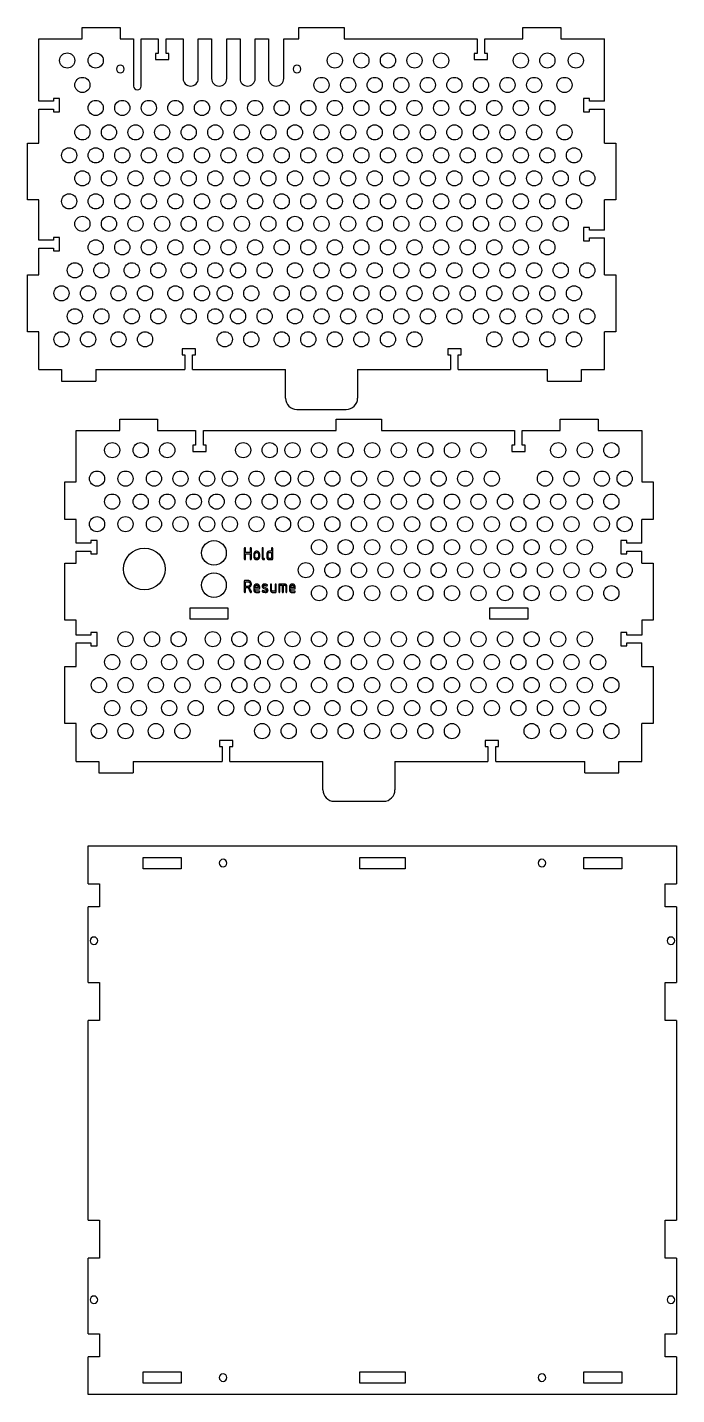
# Model space of a CAD drawing. Header units: millimetres. Extents: x -953 to -1, y -718 to 5.
# Drawn here: x -953 to -611, y -718 to 3 of the extents above; entities that cross this region are included whole.
import ezdxf

# ---------------------------------------------------------------- set-up
doc = ezdxf.new("R2010")
doc.units = ezdxf.units.MM
doc.layers.get('0').update_dxf_attribs({"color": 253, "lineweight": 70, "true_color": 0x8faf8f})

msp = doc.modelspace()

# ---------------------------------------------------------------- linework, layer by layer
at = {"color": 58, "lineweight": -3, "true_color": 0x484805}
for p, q in [((-924.3, 2.78), (-904.3, 2.78)), ((-924.3, -3.22), (-924.3, 2.78)), ((-904.3, 2.78), (-904.3, -3.22)), ((-810.2, 2.78), (-786.3, 2.78)), ((-810.2, -3.22), (-810.2, 2.78)), ((-786.3, 2.78), (-786.3, -3.22)), ((-692.2, 2.78), (-672.2, 2.78)), ((-692.2, -3.22), (-692.2, 2.78)), ((-672.2, 2.78), (-672.2, -3.22)), ((-947.25, -3.22), (-924.3, -3.22)), ((-947.25, -36.17), (-947.25, -3.22)), ((-904.3, -3.22), (-897.3, -3.22)), ((-897.3, -3.22), (-897.3, -28.22)), ((-893.3, -3.22), (-884.3, -3.22)), ((-893.3, -28.22), (-893.3, -3.22)), ((-884.3, -3.22), (-884.3, -11.02)), ((-880.2, -3.22), (-871.2, -3.22)), ((-880.2, -11.02), (-880.2, -3.22)), ((-871.2, -3.22), (-871.2, -24.22)), ((-863.2, -3.22), (-856.2, -3.22)), ((-863.2, -24.22), (-863.2, -3.22)), ((-856.2, -3.22), (-856.2, -24.22)), ((-848.2, -3.22), (-841.2, -3.22)), ((-848.2, -24.22), (-848.2, -3.22)), ((-841.2, -3.22), (-841.2, -24.22)), ((-833.2, -3.22), (-826.2, -3.22)), ((-833.2, -24.22), (-833.2, -3.22)), ((-826.2, -3.22), (-826.2, -24.22)), ((-818.2, -3.22), (-810.2, -3.22)), ((-818.2, -24.22), (-818.2, -3.22)), ((-786.3, -3.22), (-716.3, -3.22)), ((-716.3, -3.22), (-716.3, -11.02)), ((-712.2, -3.22), (-692.2, -3.22)), ((-712.2, -11.02), (-712.2, -3.22)), ((-672.2, -3.22), (-649.25, -3.22)), ((-649.25, -36.17), (-649.25, -3.22)), ((-885.75, -11.02), (-885.75, -14.22)), ((-884.3, -11.02), (-885.75, -11.02)), ((-885.75, -14.22), (-878.75, -14.22)), ((-878.75, -11.02), (-880.2, -11.02)), ((-878.75, -14.22), (-878.75, -11.02)), ((-717.75, -11.02), (-717.75, -14.22)), ((-716.3, -11.02), (-717.75, -11.02)), ((-717.75, -14.22), (-710.75, -14.22)), ((-710.75, -11.02), (-712.2, -11.02)), ((-710.75, -14.22), (-710.75, -11.02)), ((-939.45, -34.72), (-939.45, -36.17)), ((-936.25, -34.72), (-939.45, -34.72)), ((-936.25, -41.72), (-936.25, -34.72)), ((-660.25, -34.72), (-660.25, -41.72)), ((-657.05, -34.72), (-660.25, -34.72)), ((-657.05, -36.17), (-657.05, -34.72)), ((-939.45, -36.17), (-947.25, -36.17)), ((-947.25, -40.27), (-939.45, -40.27)), ((-947.25, -58.22), (-947.25, -40.27)), ((-939.45, -40.27), (-939.45, -41.72)), ((-939.45, -41.72), (-936.25, -41.72)), ((-660.25, -41.72), (-657.05, -41.72)), ((-649.25, -36.17), (-657.05, -36.17)), ((-657.05, -40.27), (-649.25, -40.27)), ((-657.05, -41.72), (-657.05, -40.27)), ((-649.25, -58.22), (-649.25, -40.27)), ((-953.25, -58.22), (-947.25, -58.22)), ((-953.25, -88.22), (-953.25, -58.22)), ((-649.25, -58.22), (-643.25, -58.22)), ((-643.25, -58.22), (-643.25, -88.22)), ((-947.25, -88.22), (-953.25, -88.22)), ((-947.25, -109.48), (-947.25, -88.22)), ((-649.25, -104.17), (-649.25, -88.22)), ((-643.25, -88.22), (-649.25, -88.22)), ((-939.45, -108.03), (-939.45, -109.48)), ((-936.25, -108.03), (-939.45, -108.03)), ((-936.25, -115.03), (-936.25, -108.03)), ((-660.25, -102.72), (-660.25, -109.72)), ((-657.05, -102.72), (-660.25, -102.72)), ((-657.05, -104.17), (-657.05, -102.72)), ((-649.25, -104.17), (-657.05, -104.17)), ((-939.45, -109.48), (-947.25, -109.48)), ((-947.25, -113.58), (-939.45, -113.58)), ((-947.25, -127.71), (-947.25, -113.58)), ((-939.45, -113.58), (-939.45, -115.03)), ((-939.45, -115.03), (-936.25, -115.03)), ((-660.25, -109.72), (-657.05, -109.72)), ((-657.05, -108.27), (-649.25, -108.27)), ((-657.05, -109.72), (-657.05, -108.27)), ((-649.25, -127.71), (-649.25, -108.27)), ((-953.25, -127.71), (-947.25, -127.71)), ((-953.25, -157.71), (-953.25, -127.71)), ((-649.25, -127.71), (-643.25, -127.71)), ((-643.25, -127.71), (-643.25, -157.71)), ((-947.25, -157.71), (-953.25, -157.71)), ((-947.25, -177.71), (-947.25, -157.71)), ((-649.25, -177.71), (-649.25, -157.71)), ((-643.25, -157.71), (-649.25, -157.71)), ((-871.75, -166.71), (-871.75, -169.91)), ((-864.75, -166.71), (-871.75, -166.71)), ((-871.75, -169.91), (-870.3, -169.91)), ((-870.3, -169.91), (-870.3, -177.71)), ((-866.2, -169.91), (-864.75, -169.91)), ((-866.2, -177.71), (-866.2, -169.91)), ((-864.75, -169.91), (-864.75, -166.71)), ((-731.75, -166.71), (-731.75, -169.91)), ((-724.75, -166.71), (-731.75, -166.71)), ((-731.75, -169.91), (-730.3, -169.91)), ((-730.3, -169.91), (-730.3, -177.71)), ((-726.2, -169.91), (-724.75, -169.91)), ((-726.2, -177.71), (-726.2, -169.91)), ((-724.75, -169.91), (-724.75, -166.71)), ((-947.25, -177.71), (-935.25, -177.71)), ((-935.25, -177.71), (-935.25, -183.71)), ((-917.25, -177.71), (-917.25, -183.71)), ((-917.25, -177.71), (-870.3, -177.71)), ((-866.2, -177.71), (-817.25, -177.71)), ((-817.25, -192.71), (-817.25, -177.71)), ((-779.25, -177.71), (-779.25, -192.71)), ((-779.25, -177.71), (-730.3, -177.71)), ((-726.2, -177.71), (-679.25, -177.71)), ((-679.25, -183.71), (-679.25, -177.71)), ((-661.25, -183.71), (-661.25, -177.71)), ((-661.25, -177.71), (-649.25, -177.71)), ((-935.25, -183.71), (-917.25, -183.71)), ((-679.25, -183.71), (-661.25, -183.71)), ((-811.25, -198.71), (-785.25, -198.71)), ((-904.6, -203.79), (-884.6, -203.79)), ((-904.6, -209.79), (-904.6, -203.79)), ((-884.6, -203.79), (-884.6, -209.79)), ((-790.5, -203.79), (-766.6, -203.79)), ((-790.5, -209.79), (-790.5, -203.79)), ((-766.6, -203.79), (-766.6, -209.79)), ((-672.5, -203.79), (-652.5, -203.79)), ((-672.5, -209.79), (-672.5, -203.79)), ((-652.5, -203.79), (-652.5, -209.79)), ((-927.55, -209.79), (-904.6, -209.79)), ((-927.55, -236.79), (-927.55, -209.79)), ((-884.6, -209.79), (-864.6, -209.79)), ((-864.6, -209.79), (-864.6, -217.59)), ((-860.5, -209.79), (-790.5, -209.79)), ((-860.5, -217.59), (-860.5, -209.79)), ((-766.6, -209.79), (-696.6, -209.79)), ((-696.6, -209.79), (-696.6, -217.59)), ((-692.5, -209.79), (-672.5, -209.79)), ((-692.5, -217.59), (-692.5, -209.79)), ((-652.5, -209.79), (-629.55, -209.79)), ((-629.55, -209.79), (-629.55, -236.79)), ((-866.05, -217.59), (-866.05, -220.79)), ((-864.6, -217.59), (-866.05, -217.59)), ((-866.05, -220.79), (-859.05, -220.79)), ((-859.05, -217.59), (-860.5, -217.59)), ((-859.05, -220.79), (-859.05, -217.59)), ((-698.05, -217.59), (-698.05, -220.79)), ((-696.6, -217.59), (-698.05, -217.59)), ((-698.05, -220.79), (-691.05, -220.79)), ((-691.05, -217.59), (-692.5, -217.59)), ((-691.05, -220.79), (-691.05, -217.59)), ((-933.55, -236.79), (-927.55, -236.79)), ((-933.55, -256.79), (-933.55, -236.79)), ((-629.55, -236.79), (-623.55, -236.79)), ((-623.55, -236.79), (-623.55, -256.79)), ((-927.55, -256.79), (-933.55, -256.79)), ((-927.55, -269.23), (-927.55, -256.79)), ((-629.55, -269.23), (-629.55, -256.79)), ((-623.55, -256.79), (-629.55, -256.79)), ((-919.75, -269.23), (-927.55, -269.23)), ((-927.55, -273.33), (-919.75, -273.33)), ((-927.55, -279.79), (-927.55, -273.33)), ((-919.75, -267.78), (-919.75, -269.23)), ((-916.55, -267.78), (-919.75, -267.78)), ((-919.75, -273.33), (-919.75, -274.78)), ((-916.55, -274.78), (-916.55, -267.78)), ((-838.96, -271.92), (-838.96, -277.54)), ((-838.34, -274.11), (-838.34, -271.92)), ((-835.84, -271.92), (-835.84, -274.11)), ((-835.21, -277.54), (-835.21, -271.92)), ((-829.59, -271.92), (-829.59, -276.92)), ((-828.96, -276.92), (-828.96, -271.92)), ((-824.59, -273.48), (-825.84, -273.48)), ((-824.59, -271.92), (-824.59, -273.48)), ((-823.96, -277.54), (-823.96, -271.92)), ((-640.55, -267.78), (-640.55, -274.78)), ((-637.35, -267.78), (-640.55, -267.78)), ((-637.35, -269.23), (-637.35, -267.78)), ((-629.55, -269.23), (-637.35, -269.23)), ((-637.35, -273.33), (-629.55, -273.33)), ((-637.35, -274.78), (-637.35, -273.33)), ((-629.55, -279.79), (-629.55, -273.33)), ((-933.55, -279.79), (-927.55, -279.79)), ((-933.55, -309.79), (-933.55, -279.79)), ((-919.75, -274.78), (-916.55, -274.78)), ((-835.84, -274.11), (-838.34, -274.11)), ((-838.34, -274.73), (-835.84, -274.73)), ((-838.34, -277.54), (-838.34, -274.73)), ((-835.84, -274.73), (-835.84, -277.54)), ((-833.96, -275.04), (-833.96, -276.29)), ((-833.34, -276.29), (-833.34, -275.04)), ((-831.46, -275.04), (-831.46, -276.29)), ((-830.84, -276.29), (-830.84, -275.04)), ((-827.09, -274.73), (-827.09, -276.61)), ((-826.46, -276.61), (-826.46, -274.73)), ((-825.84, -274.11), (-824.59, -274.11)), ((-824.59, -277.23), (-825.84, -277.23)), ((-825.84, -277.86), (-824.27, -277.86)), ((-824.59, -274.11), (-824.59, -277.23)), ((-640.55, -274.78), (-637.35, -274.78)), ((-629.55, -279.79), (-623.55, -279.79)), ((-623.55, -279.79), (-623.55, -309.79)), ((-838.96, -289.21), (-838.96, -294.83)), ((-837.09, -288.89), (-838.65, -288.89)), ((-838.34, -289.52), (-837.09, -289.52)), ((-838.34, -292.02), (-838.34, -289.52)), ((-837.09, -292.02), (-838.34, -292.02)), ((-838.34, -292.64), (-837.09, -292.64)), ((-838.34, -294.83), (-838.34, -292.64)), ((-836.97, -292.64), (-835.8, -294.97)), ((-835.24, -294.69), (-836.34, -292.49)), ((-833.96, -292.33), (-833.96, -293.89)), ((-833.34, -292.64), (-833.34, -292.33)), ((-831.46, -292.64), (-833.34, -292.64)), ((-833.34, -293.27), (-831.15, -293.27)), ((-833.34, -293.89), (-833.34, -293.27)), ((-831.15, -294.52), (-832.71, -294.52)), ((-832.71, -295.14), (-831.15, -295.14)), ((-831.46, -292.33), (-831.46, -292.64)), ((-830.84, -292.96), (-830.84, -292.33)), ((-828.97, -292.85), (-827.35, -293.63)), ((-827.08, -293.06), (-828.69, -292.29)), ((-825.21, -291.08), (-825.21, -293.89)), ((-824.59, -293.89), (-824.59, -291.08)), ((-822.71, -294.52), (-823.96, -294.52)), ((-823.96, -295.14), (-822.4, -295.14)), ((-822.71, -291.08), (-822.71, -294.52)), ((-822.09, -294.83), (-822.09, -291.08)), ((-820.84, -291.08), (-820.84, -294.83)), ((-817.71, -290.77), (-820.52, -290.77)), ((-820.21, -291.39), (-818.96, -291.39)), ((-820.21, -294.83), (-820.21, -291.39)), ((-818.96, -291.39), (-818.96, -294.83)), ((-818.34, -291.39), (-817.71, -291.39)), ((-818.34, -294.83), (-818.34, -291.39)), ((-817.09, -292.02), (-817.09, -294.83)), ((-816.46, -294.83), (-816.46, -292.02)), ((-815.21, -292.33), (-815.21, -293.89)), ((-814.59, -292.64), (-814.59, -292.33)), ((-812.71, -292.64), (-814.59, -292.64)), ((-814.59, -293.27), (-812.4, -293.27)), ((-814.59, -293.89), (-814.59, -293.27)), ((-812.4, -294.52), (-813.96, -294.52)), ((-813.96, -295.14), (-812.4, -295.14)), ((-812.71, -292.33), (-812.71, -292.64)), ((-812.09, -292.96), (-812.09, -292.33)), ((-927.55, -309.79), (-933.55, -309.79)), ((-927.55, -317.73), (-927.55, -309.79)), ((-867.55, -309.27), (-867.55, -303.27)), ((-867.55, -303.27), (-847.55, -303.27)), ((-847.55, -309.27), (-867.55, -309.27)), ((-847.55, -303.27), (-847.55, -309.27)), ((-709.55, -309.27), (-709.55, -303.27)), ((-709.55, -303.27), (-689.55, -303.27)), ((-689.55, -309.27), (-709.55, -309.27)), ((-689.55, -303.27), (-689.55, -309.27)), ((-629.55, -309.79), (-629.55, -317.73)), ((-623.55, -309.79), (-629.55, -309.79)), ((-919.75, -316.28), (-919.75, -317.73)), ((-916.55, -316.28), (-919.75, -316.28)), ((-916.55, -323.28), (-916.55, -316.28)), ((-640.55, -316.28), (-640.55, -323.28)), ((-637.35, -316.28), (-640.55, -316.28)), ((-637.35, -317.73), (-637.35, -316.28)), ((-919.75, -317.73), (-927.55, -317.73)), ((-927.55, -321.83), (-919.75, -321.83)), ((-927.55, -334.28), (-927.55, -321.83)), ((-919.75, -321.83), (-919.75, -323.28)), ((-919.75, -323.28), (-916.55, -323.28)), ((-640.55, -323.28), (-637.35, -323.28)), ((-629.55, -317.73), (-637.35, -317.73)), ((-637.35, -321.83), (-629.55, -321.83)), ((-637.35, -323.28), (-637.35, -321.83)), ((-629.55, -334.28), (-629.55, -321.83)), ((-933.55, -334.28), (-927.55, -334.28)), ((-933.55, -364.28), (-933.55, -334.28)), ((-629.55, -334.28), (-623.55, -334.28)), ((-623.55, -334.28), (-623.55, -364.28)), ((-927.55, -364.28), (-933.55, -364.28)), ((-927.55, -384.28), (-927.55, -364.28)), ((-629.55, -384.28), (-629.55, -364.28)), ((-623.55, -364.28), (-629.55, -364.28)), ((-852.05, -373.28), (-852.05, -376.48)), ((-845.05, -373.28), (-852.05, -373.28)), ((-845.05, -376.48), (-845.05, -373.28)), ((-712.05, -373.28), (-712.05, -376.48)), ((-705.05, -373.28), (-712.05, -373.28)), ((-705.05, -376.48), (-705.05, -373.28)), ((-852.05, -376.48), (-850.6, -376.48)), ((-850.6, -376.48), (-850.6, -384.28)), ((-846.5, -376.48), (-845.05, -376.48)), ((-846.5, -384.28), (-846.5, -376.48)), ((-712.05, -376.48), (-710.6, -376.48)), ((-710.6, -376.48), (-710.6, -384.28)), ((-706.5, -376.48), (-705.05, -376.48)), ((-706.5, -384.28), (-706.5, -376.48)), ((-927.55, -384.28), (-915.55, -384.28)), ((-915.55, -384.28), (-915.55, -390.28)), ((-897.55, -384.28), (-897.55, -390.28)), ((-897.55, -384.28), (-850.6, -384.28)), ((-846.5, -384.28), (-797.55, -384.28)), ((-797.55, -399.27), (-797.55, -384.28)), ((-759.55, -384.28), (-759.55, -399.27)), ((-759.55, -384.28), (-710.6, -384.28)), ((-706.5, -384.28), (-659.55, -384.28)), ((-659.55, -390.28), (-659.55, -384.28)), ((-641.55, -390.28), (-641.55, -384.28)), ((-641.55, -384.28), (-629.55, -384.28)), ((-915.55, -390.28), (-897.55, -390.28)), ((-659.55, -390.28), (-641.55, -390.28)), ((-791.55, -405.27), (-765.55, -405.27)), ((-921.16, -428.86), (-611.16, -428.86)), ((-921.16, -448.86), (-921.16, -428.86)), ((-611.16, -428.86), (-611.16, -448.86)), ((-892.21, -440.86), (-892.21, -434.86)), ((-892.21, -434.86), (-872.21, -434.86)), ((-872.21, -434.86), (-872.21, -440.86)), ((-778.11, -434.86), (-754.21, -434.86)), ((-778.11, -440.86), (-778.11, -434.86)), ((-754.21, -434.86), (-754.21, -440.86)), ((-660.11, -440.86), (-660.11, -434.86)), ((-660.11, -434.86), (-640.11, -434.86)), ((-640.11, -434.86), (-640.11, -440.86)), ((-872.21, -440.86), (-892.21, -440.86)), ((-754.21, -440.86), (-778.11, -440.86)), ((-640.11, -440.86), (-660.11, -440.86)), ((-921.16, -448.86), (-915.16, -448.86)), ((-915.16, -448.86), (-915.16, -460.86)), ((-617.16, -460.86), (-617.16, -448.86)), ((-617.16, -448.86), (-611.16, -448.86)), ((-915.16, -460.86), (-921.16, -460.86)), ((-921.16, -500.91), (-921.16, -460.86)), ((-611.16, -460.86), (-617.16, -460.86)), ((-611.16, -460.86), (-611.16, -500.91)), ((-921.16, -500.91), (-915.16, -500.91)), ((-915.16, -500.91), (-915.16, -520.91)), ((-617.16, -520.91), (-617.16, -500.91)), ((-617.16, -500.91), (-611.16, -500.91)), ((-915.16, -520.91), (-921.16, -520.91)), ((-921.16, -626.11), (-921.16, -520.91)), ((-611.16, -520.91), (-617.16, -520.91)), ((-611.16, -520.91), (-611.16, -626.11)), ((-921.16, -626.11), (-915.16, -626.11)), ((-915.16, -626.11), (-915.16, -646.11)), ((-617.16, -646.11), (-617.16, -626.11)), ((-617.16, -626.11), (-611.16, -626.11)), ((-915.16, -646.11), (-921.16, -646.11)), ((-921.16, -686.16), (-921.16, -646.11)), ((-611.16, -646.11), (-617.16, -646.11)), ((-611.16, -646.11), (-611.16, -686.16)), ((-921.16, -686.16), (-915.16, -686.16)), ((-915.16, -686.16), (-915.16, -698.16)), ((-617.16, -698.16), (-617.16, -686.16)), ((-617.16, -686.16), (-611.16, -686.16)), ((-915.16, -698.16), (-921.16, -698.16)), ((-921.16, -718.16), (-921.16, -698.16)), ((-611.16, -698.16), (-617.16, -698.16)), ((-611.16, -698.16), (-611.16, -718.16)), ((-892.21, -706.16), (-872.21, -706.16)), ((-892.21, -712.16), (-892.21, -706.16)), ((-872.21, -706.16), (-872.21, -712.16)), ((-778.11, -712.16), (-778.11, -706.16)), ((-778.11, -706.16), (-754.21, -706.16)), ((-754.21, -706.16), (-754.21, -712.16)), ((-660.11, -712.16), (-660.11, -706.16)), ((-660.11, -706.16), (-640.11, -706.16)), ((-640.11, -706.16), (-640.11, -712.16)), ((-872.21, -712.16), (-892.21, -712.16)), ((-754.21, -712.16), (-778.11, -712.16)), ((-640.11, -712.16), (-660.11, -712.16)), ((-611.16, -718.16), (-921.16, -718.16))]:
    msp.add_line(p, q, dxfattribs=at)
for centre, radius in [((-932.25, -14.71), 4), ((-917.25, -14.71), 4), ((-791.25, -14.71), 4), ((-777.25, -14.71), 4), ((-763.25, -14.71), 4), ((-749.25, -14.71), 4), ((-735.25, -14.71), 4), ((-693.25, -14.71), 4), ((-679.25, -14.71), 4), ((-664.25, -14.71), 4), ((-924.25, -27.59), 4), ((-798.25, -27.59), 4), ((-784.25, -27.59), 4), ((-770.25, -27.59), 4), ((-756.25, -27.59), 4), ((-742.25, -27.59), 4), ((-728.25, -27.59), 4), ((-714.25, -27.59), 4), ((-700.25, -27.59), 4), ((-686.25, -27.59), 4), ((-670.25, -27.59), 4), ((-917.25, -39.71), 4), ((-903.25, -39.71), 4), ((-889.25, -39.71), 4), ((-875.25, -39.71), 4), ((-861.25, -39.71), 4), ((-847.25, -39.71), 4), ((-833.25, -39.71), 4), ((-819.25, -39.71), 4), ((-805.25, -39.71), 4), ((-791.25, -39.71), 4), ((-777.25, -39.71), 4), ((-763.25, -39.71), 4), ((-749.25, -39.71), 4), ((-735.25, -39.71), 4), ((-721.25, -39.71), 4), ((-707.25, -39.71), 4), ((-693.25, -39.71), 4), ((-679.25, -39.71), 4), ((-924.25, -52.59), 4), ((-910.25, -52.59), 4), ((-896.25, -52.59), 4), ((-882.25, -52.59), 4), ((-868.25, -52.59), 4), ((-854.25, -52.59), 4), ((-840.25, -52.59), 4), ((-826.25, -52.59), 4), ((-812.25, -52.59), 4), ((-798.25, -52.59), 4), ((-784.25, -52.59), 4), ((-770.25, -52.59), 4), ((-756.25, -52.59), 4), ((-742.25, -52.59), 4), ((-728.25, -52.59), 4), ((-714.25, -52.59), 4), ((-700.25, -52.59), 4), ((-686.25, -52.59), 4), ((-670.25, -52.59), 4), ((-931.25, -64.71), 4), ((-917.25, -64.71), 4), ((-903.25, -64.71), 4), ((-889.25, -64.71), 4), ((-875.25, -64.71), 4), ((-861.25, -64.71), 4), ((-847.25, -64.71), 4), ((-833.25, -64.71), 4), ((-819.25, -64.71), 4), ((-805.25, -64.71), 4), ((-791.25, -64.71), 4), ((-777.25, -64.71), 4), ((-763.25, -64.71), 4), ((-749.25, -64.71), 4), ((-735.25, -64.71), 4), ((-721.25, -64.71), 4), ((-707.25, -64.71), 4), ((-693.25, -64.71), 4), ((-679.25, -64.71), 4), ((-665.25, -64.71), 4), ((-924.25, -76.83), 4), ((-910.25, -76.83), 4), ((-896.25, -76.83), 4), ((-882.25, -76.83), 4), ((-868.25, -76.83), 4), ((-854.25, -76.83), 4), ((-840.25, -76.83), 4), ((-826.25, -76.83), 4), ((-812.25, -76.83), 4), ((-798.25, -76.83), 4), ((-784.25, -76.83), 4), ((-770.25, -76.83), 4), ((-756.25, -76.83), 4), ((-742.25, -76.83), 4), ((-728.25, -76.83), 4), ((-714.25, -76.83), 4), ((-700.25, -76.83), 4), ((-686.25, -76.83), 4), ((-672.25, -76.83), 4), ((-658.25, -76.83), 4), ((-931.25, -88.96), 4), ((-917.25, -88.96), 4), ((-903.25, -88.96), 4), ((-889.25, -88.96), 4), ((-875.25, -88.96), 4), ((-861.25, -88.96), 4), ((-847.25, -88.96), 4), ((-833.25, -88.96), 4), ((-819.25, -88.96), 4), ((-805.25, -88.96), 4), ((-791.25, -88.96), 4), ((-777.25, -88.96), 4), ((-763.25, -88.96), 4), ((-749.25, -88.96), 4), ((-735.25, -88.96), 4), ((-721.25, -88.96), 4), ((-707.25, -88.96), 4), ((-693.25, -88.96), 4), ((-679.25, -88.96), 4), ((-665.25, -88.96), 4), ((-924.25, -100.83), 4), ((-910.25, -100.83), 4), ((-896.25, -100.83), 4), ((-882.25, -100.83), 4), ((-868.25, -100.83), 4), ((-854.25, -100.83), 4), ((-840.25, -100.83), 4), ((-826.25, -100.83), 4), ((-812.25, -100.83), 4), ((-798.25, -100.83), 4), ((-784.25, -100.83), 4), ((-770.25, -100.83), 4), ((-756.25, -100.83), 4), ((-742.25, -100.83), 4), ((-728.25, -100.83), 4), ((-714.25, -100.83), 4), ((-700.25, -100.83), 4), ((-686.25, -100.83), 4), ((-672.25, -100.83), 4), ((-917.25, -113.21), 4), ((-903.25, -113.21), 4), ((-889.25, -113.21), 4), ((-875.25, -113.21), 4), ((-861.25, -113.21), 4), ((-847.25, -113.21), 4), ((-833.25, -113.21), 4), ((-819.25, -113.21), 4), ((-805.25, -113.21), 4), ((-791.25, -113.21), 4), ((-777.25, -113.21), 4), ((-763.25, -113.21), 4), ((-749.25, -113.21), 4), ((-735.25, -113.21), 4), ((-721.25, -113.21), 4), ((-707.25, -113.21), 4), ((-693.25, -113.21), 4), ((-679.25, -113.21), 4), ((-928.25, -125.33), 4), ((-914.25, -125.33), 4), ((-898.25, -125.33), 4), ((-884.25, -125.33), 4), ((-868.25, -125.33), 4), ((-854.25, -125.33), 4), ((-842.25, -125.33), 4), ((-828.25, -125.33), 4), ((-812.25, -125.33), 4), ((-798.25, -125.33), 4), ((-784.25, -125.33), 4), ((-770.25, -125.33), 4), ((-756.25, -125.33), 4), ((-742.25, -125.33), 4), ((-728.25, -125.33), 4), ((-714.25, -125.33), 4), ((-700.25, -125.33), 4), ((-686.25, -125.33), 4), ((-672.25, -125.33), 4), ((-658.25, -125.33), 4), ((-935.25, -137.46), 4), ((-921.25, -137.46), 4), ((-905.25, -137.46), 4), ((-891.25, -137.46), 4), ((-875.25, -137.46), 4), ((-861.25, -137.46), 4), ((-849.25, -137.46), 4), ((-835.25, -137.46), 4), ((-819.25, -137.46), 4), ((-805.25, -137.46), 4), ((-791.25, -137.46), 4), ((-777.25, -137.46), 4), ((-763.25, -137.46), 4), ((-749.25, -137.46), 4), ((-735.25, -137.46), 4), ((-721.25, -137.46), 4), ((-707.25, -137.46), 4), ((-693.25, -137.46), 4), ((-679.25, -137.46), 4), ((-665.25, -137.46), 4), ((-928.25, -149.58), 4), ((-914.25, -149.58), 4), ((-898.25, -149.58), 4), ((-884.25, -149.58), 4), ((-868.25, -149.58), 4), ((-854.25, -149.58), 4), ((-842.25, -149.58), 4), ((-828.25, -149.58), 4), ((-812.25, -149.58), 4), ((-798.25, -149.58), 4), ((-784.25, -149.58), 4), ((-770.25, -149.58), 4), ((-756.25, -149.58), 4), ((-742.25, -149.58), 4), ((-728.25, -149.58), 4), ((-714.25, -149.58), 4), ((-700.25, -149.58), 4), ((-686.25, -149.58), 4), ((-672.25, -149.58), 4), ((-658.25, -149.58), 4), ((-935.25, -161.71), 4), ((-921.25, -161.71), 4), ((-905.25, -161.71), 4), ((-891.25, -161.71), 4), ((-849.25, -161.71), 4), ((-835.25, -161.71), 4), ((-819.25, -161.71), 4), ((-805.25, -161.71), 4), ((-791.25, -161.71), 4), ((-777.25, -161.71), 4), ((-763.25, -161.71), 4), ((-749.25, -161.71), 4), ((-707.25, -161.71), 4), ((-693.25, -161.71), 4), ((-679.25, -161.71), 4), ((-665.25, -161.71), 4), ((-908.55, -220.16), 4), ((-893.55, -220.16), 4), ((-879.55, -220.16), 4), ((-839.55, -220.16), 4), ((-825.55, -220.16), 4), ((-813.55, -220.16), 4), ((-799.55, -220.16), 4), ((-785.55, -220.16), 4), ((-771.55, -220.16), 4), ((-757.55, -220.16), 4), ((-743.55, -220.16), 4), ((-729.55, -220.16), 4), ((-715.55, -220.16), 4), ((-673.55, -220.16), 4), ((-659.55, -220.16), 4), ((-645.55, -220.16), 4), ((-916.55, -235.16), 4), ((-901.55, -235.16), 4), ((-886.55, -235.16), 4), ((-872.55, -235.16), 4), ((-858.55, -235.16), 4), ((-846.55, -235.16), 4), ((-832.55, -235.16), 4), ((-818.55, -235.16), 4), ((-806.55, -235.16), 4), ((-792.55, -235.16), 4), ((-778.55, -235.16), 4), ((-764.55, -235.16), 4), ((-750.55, -235.16), 4), ((-736.55, -235.16), 4), ((-722.55, -235.16), 4), ((-708.55, -235.16), 4), ((-680.55, -235.16), 4), ((-666.55, -235.16), 4), ((-650.55, -235.16), 4), ((-638.55, -235.16), 4), ((-908.55, -247.28), 4), ((-893.55, -247.28), 4), ((-879.55, -247.28), 4), ((-865.55, -247.28), 4), ((-853.55, -247.28), 4), ((-839.55, -247.28), 4), ((-825.55, -247.28), 4), ((-813.55, -247.28), 4), ((-799.55, -247.28), 4), ((-785.55, -247.28), 4), ((-771.55, -247.28), 4), ((-757.55, -247.28), 4), ((-743.55, -247.28), 4), ((-729.55, -247.28), 4), ((-715.55, -247.28), 4), ((-701.55, -247.28), 4), ((-687.55, -247.28), 4), ((-673.55, -247.28), 4), ((-659.55, -247.28), 4), ((-645.55, -247.28), 4), ((-916.55, -259.16), 4), ((-901.55, -259.16), 4), ((-886.55, -259.16), 4), ((-872.55, -259.16), 4), ((-858.55, -259.16), 4), ((-846.55, -259.16), 4), ((-832.55, -259.16), 4), ((-818.55, -259.16), 4), ((-806.55, -259.16), 4), ((-792.55, -259.16), 4), ((-778.55, -259.16), 4), ((-764.55, -259.16), 4), ((-750.55, -259.16), 4), ((-736.55, -259.16), 4), ((-722.55, -259.16), 4), ((-708.55, -259.16), 4), ((-694.55, -259.16), 4), ((-680.55, -259.16), 4), ((-666.55, -259.16), 4), ((-650.55, -259.16), 4), ((-638.55, -259.16), 4), ((-891.62, -282.83), 11), ((-854.92, -274.33), 6.5), ((-799.55, -271.28), 4), ((-785.55, -271.28), 4), ((-771.55, -271.28), 4), ((-757.55, -271.28), 4), ((-743.55, -271.28), 4), ((-729.55, -271.28), 4), ((-715.55, -271.28), 4), ((-701.55, -271.28), 4), ((-687.55, -271.28), 4), ((-673.55, -271.28), 4), ((-659.55, -271.28), 4), ((-806.55, -283.4), 4), ((-792.55, -283.4), 4), ((-778.55, -283.4), 4), ((-764.55, -283.4), 4), ((-750.55, -283.4), 4), ((-736.55, -283.4), 4), ((-722.55, -283.4), 4), ((-708.55, -283.4), 4), ((-694.55, -283.4), 4), ((-680.55, -283.4), 4), ((-666.55, -283.4), 4), ((-652.55, -283.4), 4), ((-638.55, -283.4), 4), ((-854.92, -291.33), 6.5), ((-799.55, -295.53), 4), ((-785.55, -295.53), 4), ((-771.55, -295.53), 4), ((-757.55, -295.53), 4), ((-743.55, -295.53), 4), ((-729.55, -295.53), 4), ((-715.55, -295.53), 4), ((-701.55, -295.53), 4), ((-687.55, -295.53), 4), ((-673.55, -295.53), 4), ((-659.55, -295.53), 4), ((-645.55, -295.53), 4), ((-901.55, -319.78), 4), ((-887.55, -319.78), 4), ((-873.55, -319.78), 4), ((-855.55, -319.78), 4), ((-841.55, -319.78), 4), ((-827.55, -319.78), 4), ((-813.55, -319.78), 4), ((-799.55, -319.78), 4), ((-785.55, -319.78), 4), ((-771.55, -319.78), 4), ((-757.55, -319.78), 4), ((-743.55, -319.78), 4), ((-729.55, -319.78), 4), ((-715.55, -319.78), 4), ((-701.55, -319.78), 4), ((-687.55, -319.78), 4), ((-673.55, -319.78), 4), ((-659.55, -319.78), 4), ((-908.55, -331.9), 4), ((-894.55, -331.9), 4), ((-878.55, -331.9), 4), ((-864.55, -331.9), 4), ((-848.55, -331.9), 4), ((-834.55, -331.9), 4), ((-822.55, -331.9), 4), ((-808.55, -331.9), 4), ((-792.55, -331.9), 4), ((-778.55, -331.9), 4), ((-764.55, -331.9), 4), ((-750.55, -331.9), 4), ((-736.55, -331.9), 4), ((-722.55, -331.9), 4), ((-708.55, -331.9), 4), ((-694.55, -331.9), 4), ((-680.55, -331.9), 4), ((-666.55, -331.9), 4), ((-652.55, -331.9), 4), ((-915.55, -344.03), 4), ((-901.55, -344.03), 4), ((-885.55, -344.03), 4), ((-871.55, -344.03), 4), ((-855.55, -344.03), 4), ((-841.55, -344.03), 4), ((-829.55, -344.03), 4), ((-815.55, -344.03), 4), ((-799.55, -344.03), 4), ((-785.55, -344.03), 4), ((-771.55, -344.03), 4), ((-757.55, -344.03), 4), ((-743.55, -344.03), 4), ((-729.55, -344.03), 4), ((-715.55, -344.03), 4), ((-701.55, -344.03), 4), ((-687.55, -344.03), 4), ((-673.55, -344.03), 4), ((-659.55, -344.03), 4), ((-645.55, -344.03), 4), ((-908.55, -356.15), 4), ((-894.55, -356.15), 4), ((-878.55, -356.15), 4), ((-864.55, -356.15), 4), ((-848.55, -356.15), 4), ((-834.55, -356.15), 4), ((-822.55, -356.15), 4), ((-808.55, -356.15), 4), ((-792.55, -356.15), 4), ((-778.55, -356.15), 4), ((-764.55, -356.15), 4), ((-750.55, -356.15), 4), ((-736.55, -356.15), 4), ((-722.55, -356.15), 4), ((-708.55, -356.15), 4), ((-694.55, -356.15), 4), ((-680.55, -356.15), 4), ((-666.55, -356.15), 4), ((-652.55, -356.15), 4), ((-915.55, -368.28), 4), ((-901.55, -368.28), 4), ((-885.55, -368.28), 4), ((-871.55, -368.28), 4), ((-829.55, -368.28), 4), ((-815.55, -368.28), 4), ((-799.55, -368.28), 4), ((-785.55, -368.28), 4), ((-771.55, -368.28), 4), ((-757.55, -368.28), 4), ((-743.55, -368.28), 4), ((-729.55, -368.28), 4), ((-687.55, -368.28), 4), ((-673.55, -368.28), 4), ((-659.55, -368.28), 4), ((-645.55, -368.28), 4)]:
    msp.add_circle(centre, radius, dxfattribs=at)
at = {"color": 58, "lineweight": -3, "true_color": 0x484805, "extrusion": (-6.93889e-18, -1.16741e-16, -1)}
for centre in [(904.3, -19.22), (811.2, -19.22)]:
    msp.add_circle(centre, 2.05, dxfattribs=at)
at = {"color": 58, "lineweight": -3, "true_color": 0x484805, "extrusion": (-6.93889e-18, -5.55112e-17, -1)}
for centre in [(850.16, -437.86), (682.16, -437.86), (918.16, -478.86), (614.16, -478.86), (918.16, -668.16), (614.16, -668.16), (850.16, -709.16), (682.16, -709.16)]:
    msp.add_circle(centre, 2, dxfattribs=at)
at = {"color": 58, "lineweight": -3, "true_color": 0x484805}
for centre, radius, start, end in [((-895.3, -28.22), 2, 180, 0), ((-867.2, -24.22), 4, 180, 0), ((-852.2, -24.22), 4, 180, 0), ((-837.2, -24.22), 4, 180, 0), ((-822.2, -24.22), 4, 180, 0), ((-811.25, -192.71), 6, 180, 270), ((-785.25, -192.71), 6, 270, 360), ((-791.55, -399.27), 6, 180, 270), ((-765.55, -399.27), 6, 270, 0)]:
    msp.add_arc(centre, radius, start, end, dxfattribs=at)
for points in [[(-838.34, -271.92), (-838.34, -271.79), (-838.52, -271.61), (-838.78, -271.61), (-838.96, -271.79), (-838.96, -271.92)], [(-830.84, -275.04), (-830.84, -274.73), (-831.07, -274.16), (-831.51, -273.72), (-832.08, -273.48), (-832.72, -273.48), (-833.29, -273.72), (-833.72, -274.16), (-833.96, -274.73), (-833.96, -275.04)], [(-828.96, -271.92), (-828.96, -271.79), (-829.14, -271.61), (-829.4, -271.61), (-829.59, -271.79), (-829.59, -271.92)], [(-825.84, -273.48), (-826.09, -273.48), (-826.55, -273.68), (-826.89, -274.02), (-827.09, -274.48), (-827.09, -274.73)], [(-838.96, -277.54), (-838.96, -277.68), (-838.78, -277.86), (-838.52, -277.86), (-838.34, -277.68), (-838.34, -277.54)], [(-835.84, -277.54), (-835.84, -277.68), (-835.65, -277.86), (-835.39, -277.86), (-835.21, -277.68), (-835.21, -277.54)], [(-833.96, -276.29), (-833.96, -276.61), (-833.72, -277.18), (-833.29, -277.62), (-832.72, -277.86), (-832.08, -277.86), (-831.51, -277.62), (-831.07, -277.18), (-830.84, -276.61), (-830.84, -276.29)], [(-833.34, -275.04), (-833.34, -274.85), (-833.19, -274.51), (-832.94, -274.26), (-832.59, -274.11), (-832.2, -274.11), (-831.86, -274.26), (-831.61, -274.51), (-831.46, -274.85), (-831.46, -275.04)], [(-831.46, -276.29), (-831.46, -276.49), (-831.61, -276.83), (-831.86, -277.08), (-832.2, -277.23), (-832.59, -277.23), (-832.94, -277.08), (-833.19, -276.83), (-833.34, -276.49), (-833.34, -276.29)], [(-827.09, -276.61), (-827.09, -276.86), (-826.89, -277.32), (-826.55, -277.66), (-826.09, -277.86), (-825.84, -277.86)], [(-826.46, -274.73), (-826.46, -274.47), (-826.1, -274.11), (-825.84, -274.11)], [(-825.84, -277.23), (-826.1, -277.23), (-826.46, -276.87), (-826.46, -276.61)], [(-824.27, -277.86), (-824.14, -277.86), (-823.96, -277.68), (-823.96, -277.54)], [(-838.65, -288.89), (-838.78, -288.89), (-838.96, -289.08), (-838.96, -289.21)], [(-838.96, -294.83), (-838.96, -294.96), (-838.78, -295.14), (-838.52, -295.14), (-838.34, -294.96), (-838.34, -294.83)], [(-835.76, -292.09), (-835.49, -291.83), (-835.21, -291.14), (-835.21, -290.39), (-835.49, -289.71), (-836.03, -289.18), (-836.71, -288.89), (-837.09, -288.89)], [(-837.09, -289.52), (-836.84, -289.52), (-836.38, -289.71), (-836.2, -289.89)], [(-837.09, -292.64), (-837.05, -292.64), (-837, -292.64), (-836.97, -292.64)], [(-836.34, -292.49), (-836.02, -292.35), (-835.76, -292.09)], [(-835.8, -294.97), (-835.74, -295.09), (-835.5, -295.17), (-835.39, -295.11)], [(-835.39, -295.11), (-835.27, -295.05), (-835.19, -294.81), (-835.24, -294.69)], [(-830.84, -292.33), (-830.84, -292.01), (-831.07, -291.44), (-831.51, -291.01), (-832.08, -290.77), (-832.72, -290.77), (-833.29, -291.01), (-833.72, -291.44), (-833.96, -292.01), (-833.96, -292.33)], [(-833.96, -293.89), (-833.96, -294.15), (-833.76, -294.61), (-833.42, -294.94), (-832.97, -295.14), (-832.71, -295.14)], [(-833.34, -292.33), (-833.34, -292.14), (-833.19, -291.79), (-832.94, -291.54), (-832.59, -291.39), (-832.2, -291.39), (-831.86, -291.54), (-831.61, -291.79), (-831.46, -292.14), (-831.46, -292.33)], [(-832.71, -294.52), (-832.97, -294.52), (-833.34, -294.16), (-833.34, -293.89)], [(-831.15, -293.27), (-831.02, -293.27), (-830.84, -293.09), (-830.84, -292.96)], [(-831.15, -295.14), (-831.02, -295.14), (-830.84, -294.96), (-830.84, -294.7), (-831.02, -294.52), (-831.15, -294.52)], [(-829.57, -294.41), (-829.62, -294.53), (-829.51, -294.76), (-829.39, -294.81)], [(-829.16, -294.23), (-829.29, -294.18), (-829.52, -294.29), (-829.57, -294.41)], [(-829.41, -292.45), (-829.25, -292.71), (-828.97, -292.85)], [(-827.22, -291.68), (-827.1, -291.73), (-826.85, -291.64), (-826.8, -291.52)], [(-826.64, -293.46), (-826.8, -293.2), (-827.08, -293.06)], [(-826.8, -291.52), (-826.75, -291.4), (-826.84, -291.16), (-826.95, -291.11)], [(-824.59, -291.08), (-824.59, -290.95), (-824.77, -290.77), (-825.03, -290.77), (-825.21, -290.95), (-825.21, -291.08)], [(-825.21, -293.89), (-825.21, -294.15), (-825.01, -294.61), (-824.67, -294.94), (-824.22, -295.14), (-823.96, -295.14)], [(-823.96, -294.52), (-824.22, -294.52), (-824.59, -294.16), (-824.59, -293.89)], [(-822.4, -295.14), (-822.27, -295.14), (-822.09, -294.96), (-822.09, -294.83)], [(-820.52, -290.77), (-820.65, -290.77), (-820.84, -290.95), (-820.84, -291.08)], [(-820.84, -294.83), (-820.84, -294.96), (-820.65, -295.14), (-820.39, -295.14), (-820.21, -294.96), (-820.21, -294.83)], [(-818.96, -294.83), (-818.96, -294.96), (-818.78, -295.14), (-818.52, -295.14), (-818.34, -294.96), (-818.34, -294.83)], [(-816.46, -292.02), (-816.46, -291.76), (-816.66, -291.31), (-817, -290.97), (-817.45, -290.77), (-817.71, -290.77)], [(-817.71, -291.39), (-817.45, -291.39), (-817.09, -291.76), (-817.09, -292.02)], [(-817.09, -294.83), (-817.09, -294.96), (-816.9, -295.14), (-816.64, -295.14), (-816.46, -294.96), (-816.46, -294.83)], [(-812.09, -292.33), (-812.09, -292.01), (-812.32, -291.44), (-812.76, -291.01), (-813.33, -290.77), (-813.97, -290.77), (-814.54, -291.01), (-814.97, -291.44), (-815.21, -292.01), (-815.21, -292.33)], [(-815.21, -293.89), (-815.21, -294.15), (-815.01, -294.61), (-814.67, -294.94), (-814.22, -295.14), (-813.96, -295.14)], [(-814.59, -292.33), (-814.59, -292.14), (-814.44, -291.79), (-814.19, -291.54), (-813.84, -291.39), (-813.45, -291.39), (-813.11, -291.54), (-812.86, -291.79), (-812.71, -292.14), (-812.71, -292.33)], [(-813.96, -294.52), (-814.22, -294.52), (-814.59, -294.16), (-814.59, -293.89)], [(-812.4, -293.27), (-812.27, -293.27), (-812.09, -293.09), (-812.09, -292.96)], [(-812.4, -295.14), (-812.27, -295.14), (-812.09, -294.96), (-812.09, -294.7), (-812.27, -294.52), (-812.4, -294.52)]]:
    msp.add_open_spline(points, degree=2, dxfattribs=at)
for points, knots in [([(-835.21, -271.92), (-835.21, -271.79), (-835.39, -271.61), (-835.52, -271.61), (-835.65, -271.61), (-835.84, -271.79), (-835.84, -271.92)], [-2, -2, -2, -1, 0, 0, 1, 2, 2, 2]), ([(-823.96, -271.92), (-823.96, -271.79), (-824.14, -271.61), (-824.27, -271.61), (-824.4, -271.61), (-824.59, -271.79), (-824.59, -271.92)], [-2, -2, -2, -1, 0, 0, 1, 2, 2, 2]), ([(-829.59, -276.92), (-829.59, -277.11), (-829.44, -277.46), (-829.19, -277.71), (-828.84, -277.86), (-828.52, -277.86), (-828.34, -277.68), (-828.34, -277.41), (-828.52, -277.23), (-828.65, -277.23), (-828.78, -277.23), (-828.96, -277.05), (-828.96, -276.92)], [-9.904762, -9.904762, -9.904762, -8.428571, -6.952381, -5.47619, -4, -3, -2, -1, 0, 0, 1, 2, 2, 2]), ([(-836.2, -289.89), (-836.02, -290.06), (-835.84, -290.52), (-835.84, -291.03), (-836.04, -291.48), (-836.37, -291.82), (-836.83, -292.02), (-837.09, -292.02)], [-5.95122, -5.95122, -5.95122, -4.97561, -4, -3, -2, -1, 0, 0, 0]), ([(-826.95, -291.11), (-827.69, -290.77), (-828.72, -290.77), (-829.12, -290.94), (-829.42, -291.24), (-829.59, -291.64), (-829.59, -292.18), (-829.41, -292.45)], [-7.820592, -7.820592, -7.820592, -5.096578, -4.336389, -3.576199, -2.816009, -2.055819, -1, -1, -1]), ([(-829.39, -294.81), (-828.5, -295.14), (-827.33, -295.14), (-826.93, -294.98), (-826.64, -294.68), (-826.46, -294.28), (-826.46, -293.74), (-826.64, -293.46)], [-8.285152, -8.285152, -8.285152, -5.096578, -4.336389, -3.576199, -2.816009, -2.055819, -1, -1, -1]), ([(-827.35, -293.63), (-827.23, -293.69), (-827.09, -293.91), (-827.09, -294.24), (-827.36, -294.52), (-828.39, -294.52), (-829.16, -294.23)], [-14.936112, -14.936112, -14.936112, -14.487159, -14.038206, -13.40559, -12.772974, -10.058847, -10.058847, -10.058847]), ([(-828.69, -292.29), (-828.82, -292.23), (-828.96, -292), (-828.96, -291.67), (-828.69, -291.39), (-827.82, -291.39), (-827.22, -291.68)], [-13.953827, -13.953827, -13.953827, -12.926544, -11.89926, -10.451725, -9.004189, -3.961161, -3.961161, -3.961161]), ([(-822.09, -291.08), (-822.09, -290.95), (-822.27, -290.77), (-822.4, -290.77), (-822.53, -290.77), (-822.71, -290.95), (-822.71, -291.08)], [-2, -2, -2, -1, 0, 0, 1, 2, 2, 2])]:
    msp.add_open_spline(points, degree=2, knots=knots, dxfattribs=at)

doc.saveas('drawing.dxf')
